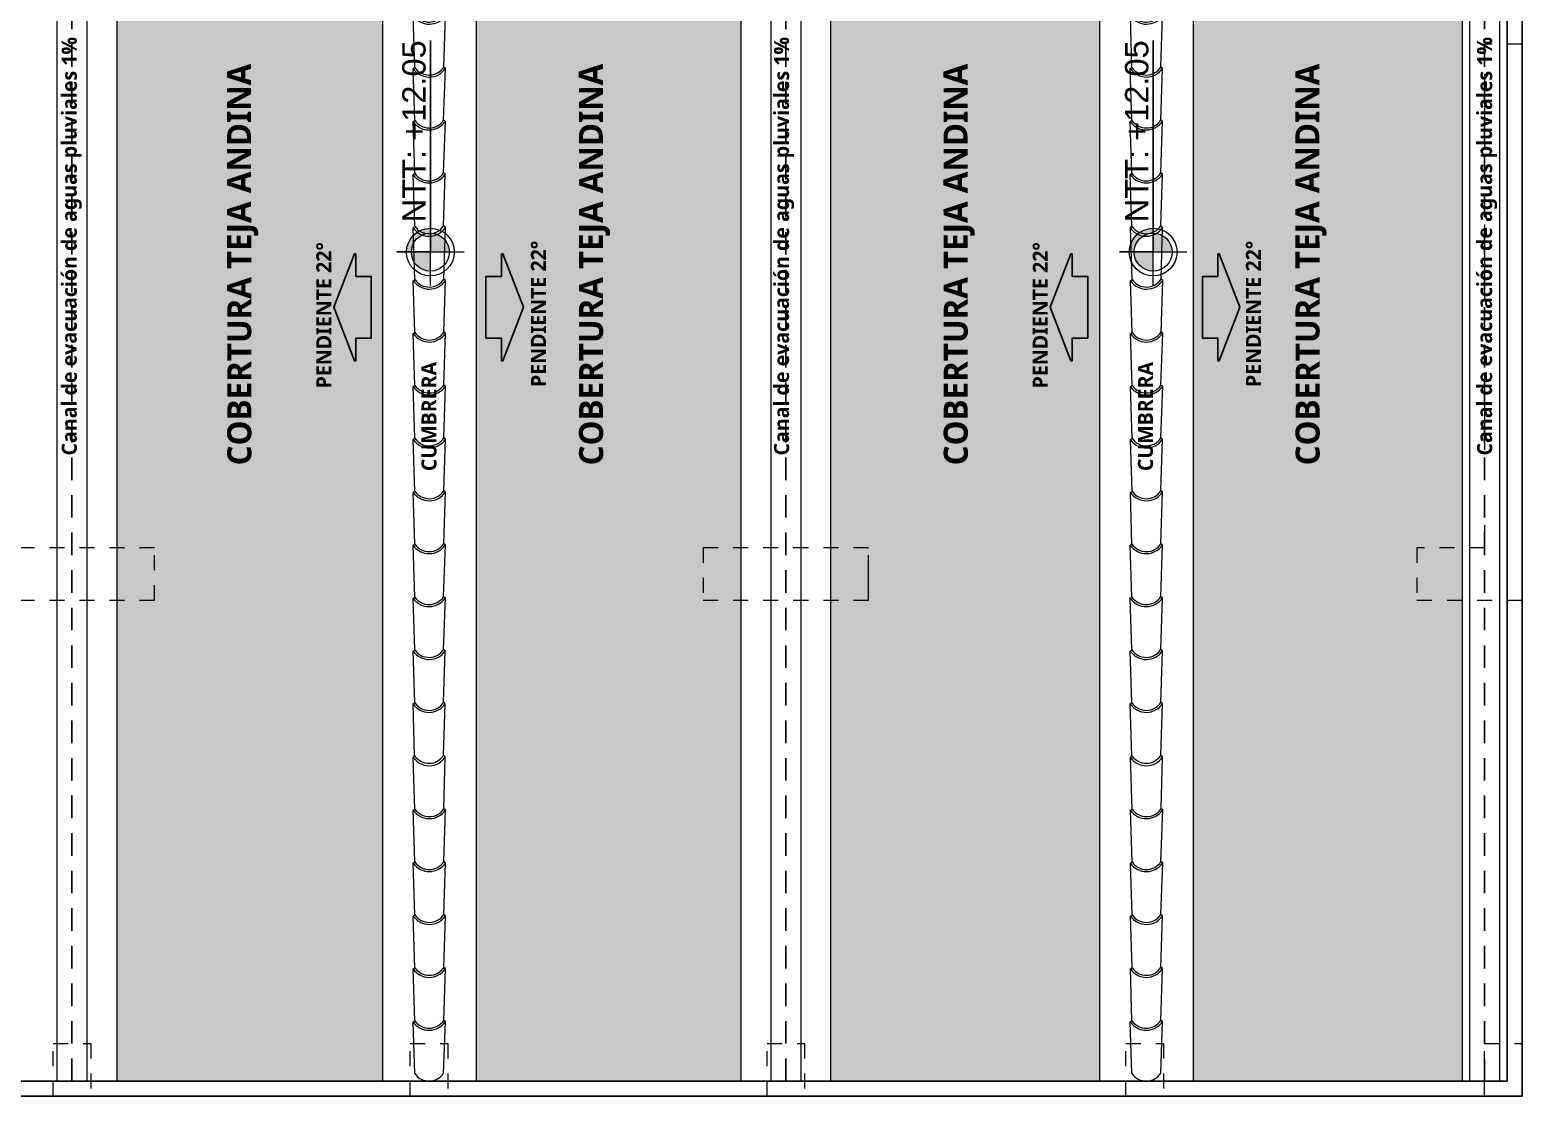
# Model space of a CAD drawing. Header units: metres. Extents: x 27 to 147, y -173 to 8.
# Drawn here: x 73.8 to 83.73, y -19.44 to -12.35 of the extents above; entities that cross this region are included whole.
import ezdxf

# ---------------------------------------------------------------- set-up
doc = ezdxf.new("R2010")
doc.units = ezdxf.units.M
doc.linetypes.add('DASHED2', pattern=[0.375, 0.25, -0.125])
doc.linetypes.add('HIDDEN2', pattern=[0.1875, 0.125, -0.0625])
for name, color, linetype, lineweight in [('2D Drafting - General_Pen_No__46', 7, 'Continuous', 25), ('Cotas varias El', 253, 'Continuous', 13), ('Equipamiento SR', 23, 'Continuous', 0), ('GRAFO 4', 7, 'Continuous', 30), ('GRAFO01', 7, 'Continuous', 0), ('I.S. CANALETAS', 12, 'Continuous', 0), ('linea0016', 144, 'HIDDEN2', 9), ('TEJAS ANDINA', 253, 'Continuous', 0), ('TEXTO 100', 7, 'Continuous', 20), ('TEXTOS-SUBTITULO', 7, 'Continuous', 30), ('VENTANAS  50', 161, 'Continuous', 9)]:
    doc.layers.add(name, color=color, linetype=linetype, lineweight=lineweight)
doc.layers.add('Interior - Furniture _Pen_No__3', color=7, linetype='Continuous', lineweight=18, true_color=0xff6600)
doc.layers.add('Mobiliario', color=7, linetype='Continuous', lineweight=0, true_color=0x7f7f7f)
doc.styles.add('GENERATED_STYLE_2', font='arial.ttf')
doc.styles.add('JOS', font='arial.ttf', dxfattribs={"height": 1})
doc.styles.add('TURBO_BASS', font='swisseb.ttf')

# ---------------------------------------------------------------- blocks, each defined once
blk = doc.blocks.new('A$C295C7585')
at = {"layer": 'Mobiliario', "lineweight": 15}
for p, q in [((1.374978025502969, 3.076203088460716), (1.513853283491699, 3.40416242087349)), ((1.513853283491699, 3.40416242087349), (1.527648820229842, 3.406546360073889)), ((1.556330874160267, 2.995064099900674), (1.716417933508637, 3.313533070731637)), ((1.716417933508637, 3.313533070731637), (1.70900166888714, 3.325407371513847)), ((1.222307230775641, 2.745859816847769), (1.36118248876528, 3.073819149260316)), ((1.36118248876528, 3.073819149260316), (1.374978025502969, 3.076203088460716)), ((1.403660079433394, 2.6647208282875), (1.563747138781764, 2.983189799118463)), ((1.563747138781764, 2.983189799118463), (1.556330874160267, 2.995064099900674)), ((1.069636436049223, 2.415516545234141), (1.208511694038407, 2.743475877646915)), ((1.208511694038407, 2.743475877646915), (1.222307230776096, 2.745859816847542)), ((1.250989284706975, 2.334377556673871), (1.411076344054891, 2.652846527505289)), ((1.411076344054891, 2.652846527505289), (1.403660079433394, 2.6647208282875)), ((0.9169656413223493, 2.085173273620967), (1.055840899311079, 2.413132606033741)), ((1.055840899311079, 2.413132606033741), (1.069636436048768, 2.415516545234595)), ((1.098318489980102, 2.004034285060698), (1.258405549328472, 2.322503255891888)), ((1.258405549328472, 2.322503255891888), (1.25098928470652, 2.334377556674326)), ((0.7650785429282223, 1.751017721853714), (0.9031190902182971, 2.079350511766734)), ((0.9031190902182971, 2.079350511766734), (0.9169656413223493, 2.085173273620967)), ((0.94643139158552, 1.66987873329299), (1.10492039455994, 1.989062689736784)), ((1.10492039455994, 1.989062689736784), (1.098439325062163, 2.004274668164622)), ((0.612407748201349, 1.420674450239858), (0.7512830061905333, 1.748633782652632)), ((0.7512830061905333, 1.748633782652632), (0.7650785429282223, 1.751017721853486)), ((0.7937605968586467, 1.339535461679816), (0.953847656207472, 1.658004432511007)), ((0.953847656207472, 1.658004432511007), (0.94643139158552, 1.66987873329299)), ((0.4597369534749305, 1.090331178626684), (0.5986122114636601, 1.418290511039459)), ((0.5986122114636601, 1.418290511039459), (0.6124077482018038, 1.420674450240085)), ((0.8011768614805987, 1.327661160897833), (0.7937605968591015, 1.339535461679816)), ((0.6410898021322282, 1.009192190066642), (0.8011768614805987, 1.327661160897833)), ((0.3070661587476025, 0.7599879070137376), (0.4459414167367868, 1.087947239426285)), ((0.4459414167367868, 1.087947239426285), (0.4597369534749305, 1.090331178626911)), ((0.4884190074053549, 0.6788489184534683), (0.6485060667537255, 0.997317889284659)), ((0.6485060667537255, 0.997317889284659), (0.6410898021322282, 1.009192190066642)), ((0.1543953640207292, 0.4296446354001091), (0.2932706220099135, 0.757603967813111)), ((0.2932706220099135, 0.757603967813111), (0.3070661587480572, 0.7599879070135103)), ((0.3357482126784817, 0.3485056468398398), (0.4958352720268522, 0.6669746176712579)), ((0.4958352720268522, 0.6669746176712579), (0.4884190074053549, 0.6788489184534683)), ((0.001724569293855893, 0.09930136378693533), (0.1405998272830402, 0.4272606961997099)), ((0.1405998272830402, 0.4272606961997099), (0.1543953640207292, 0.4296446354007912)), ((0.1830774179516084, 0.01816237522666597), (0.3431644773004336, 0.3366313460578567)), ((0.3431644773004336, 0.3366313460578567), (0.3357482126784817, 0.3485056468402945))]:
    blk.add_line(p, q, dxfattribs=at)
for centre, radius, start, end in [((1.64559542193274, 3.42692813519011), 0.1336946849706216, 189.8041789864884, 301.9874291323811), ((1.64559542193274, 3.42692813519011), 0.1196946849706216, 189.8041789864884, 301.9874291323811), ((1.492924627205866, 3.096584863576936), 0.1336946849706216, 189.8041789864884, 301.9874291323811), ((1.492924627205866, 3.096584863576936), 0.1196946849706216, 189.8041789864884, 301.9874291323811), ((1.340253832479448, 2.766241591963535), 0.1336946849706216, 189.8041789864884, 301.9874291323811), ((1.340253832479448, 2.766241591963535), 0.1196946849706216, 189.8041789864884, 301.9874291323811), ((1.187583037752574, 2.435898320350134), 0.1336946849706216, 189.8041789864884, 301.9874291323811), ((1.187583037752574, 2.435898320350134), 0.1196946849706216, 189.8041789864884, 301.9874291323811), ((1.034204698330086, 2.101672659223368), 0.1329726096647947, 189.6640148896703, 302.1275932302208), ((1.034912243024337, 2.105555048736051), 0.1196946849706216, 189.8041789864884, 301.9874291323811), ((0.8830251446311195, 1.77139949696948), 0.1336946849706216, 189.8041789864884, 301.9874291323811), ((0.8830251446311195, 1.77139949696948), 0.1196946849706216, 189.8041789864884, 301.9874291323811), ((0.7303543499047009, 1.441056225356306), 0.1336946849706216, 189.8041789864884, 301.9874291323811), ((0.7303543499047009, 1.441056225356306), 0.1196946849706216, 189.8041789864884, 301.9874291323811), ((0.5776835551778277, 1.110712953743132), 0.1336946849706216, 189.8041789864884, 301.9874291323811), ((0.5776835551778277, 1.110712953743132), 0.1196946849706216, 189.8041789864884, 301.9874291323811), ((0.4250127604509544, 0.7803696821295034), 0.1336946849706216, 189.8041789864884, 301.9874291323811), ((0.4250127604509544, 0.7803696821295034), 0.1196946849706216, 189.8041789864884, 301.9874291323811), ((0.2723419657240811, 0.4500264105163296), 0.1336946849706216, 189.8041789864884, 301.9874291323811), ((0.2723419657240811, 0.4500264105163296), 0.1196946849706216, 189.8041789864884, 301.9874291323811), ((0.1196711709962983, 0.119683138902019), 0.1196946849706216, 189.8041789864884, 301.9874291323811)]:
    blk.add_arc(centre, radius, start, end, dxfattribs=at)

msp = doc.modelspace()

# ---------------------------------------------------------------- hatches: boundary and pattern name
at = {"layer": 'Interior - Furniture _Pen_No__3', "true_color": 0x939598}
h = msp.add_hatch(color=252, dxfattribs=at)
h.dxf.hatch_style = 1
h.paths.add_polyline_path([(76.06920694903087, -13.98940505456221), (75.96680695320015, -13.98940505493772), (75.96680695264439, -13.83836505298808), (75.95698002541758, -13.83836505302691), (75.82038584114781, -14.19420505547714), (75.95698002803795, -14.55004505692318), (75.96680695526396, -14.55004505688737), (75.96680695470818, -14.39900505720573), (76.06920695053881, -14.39900505682721)])
h = msp.add_hatch(color=252, dxfattribs=at)
h.dxf.hatch_style = 1
h.paths.add_polyline_path([(76.83229126854084, -14.39900505682721), (76.93469126437148, -14.39900505720573), (76.9346912638157, -14.55004505688737), (76.94451819104171, -14.55004505692318), (77.08111237793185, -14.19420505547714), (76.94451819366208, -13.83836505302691), (76.93469126643527, -13.83836505298808), (76.93469126587951, -13.98940505493772), (76.83229127004878, -13.98940505456221)])
h = msp.add_hatch(color=252, dxfattribs=at)
h.dxf.hatch_style = 1
h.paths.add_polyline_path([(80.83616005301198, -13.98940505456221), (80.73376005718126, -13.98940505493772), (80.7337600566255, -13.83836505298808), (80.72393312939869, -13.83836505302691), (80.58733894512892, -14.19420505547714), (80.72393313201906, -14.55004505692318), (80.73376005924507, -14.55004505688737), (80.73376005868928, -14.39900505720573), (80.83616005451992, -14.39900505682721)])
h = msp.add_hatch(color=252, dxfattribs=at)
h.dxf.hatch_style = 1
h.paths.add_polyline_path([(81.59924437252195, -14.39900505682721), (81.70164436835259, -14.39900505720573), (81.7016443677968, -14.55004505688737), (81.71147129502282, -14.55004505692318), (81.84806548191295, -14.19420505547714), (81.71147129764319, -13.83836505302691), (81.70164437041637, -13.83836505298808), (81.70164436986062, -13.98940505493772), (81.5992443740299, -13.98940505456221)])
at = {"layer": 'TEJAS ANDINA'}
h = msp.add_hatch(dxfattribs=at)
h.set_pattern_fill('SPANTIL1', color=256, scale=0.2, angle=270, pattern_type=2)
h.set_pattern_definition([(184.9697, (-64.14630958217742, 96.02193458327434), (2.400000210303527, 0.1999982614014097), [0.1846944, -4.4326642]), (90, (-64.33030958217739, 96.00593458327432), (-0.2, 0.2000000000000001), [0.016, -0.184]), (270, (-64.34630958217747, 96.20593458327431), (0.2, -0.2), [0.05600000000000001, -0.144]), (0, (-64.34630958217747, 96.14993458327433), (0.2, 0.2), [0.02, -0.18]), (180, (-64.32630958217749, 96.02193458327434), (-0.2000000000000001, -0.1999999999999999), [0.02, -0.18]), (270, (-64.34630958217747, 96.02193458327434), (0.2, -0.2), [0.016, -0.184]), (270, (-64.33030958217739, 96.20593458327431), (0.2, -0.2), [0.04000000000000001, -0.16]), (355.0303, (-64.33030958217739, 96.16593458327432), (2.400000210303527, -0.1999982614014123), [0.1846944, -4.4326642]), (322.6961, (-64.3203095821774, 96.16593458327432), (-3.400002148337723, 2.599997177976598), [0.0528016, -5.22735]), (288.4349, (-64.27830958217749, 96.13393458327431), (0.1999996806445415, -0.4000000869185923), [0.05059639999999992, -0.5818589999999986]), (251.5651, (-64.26230958217741, 96.08593458327431), (0.1999996806445418, 0.4000000869185922), [0.05059639999999992, -0.5818589999999986]), (217.3039000000001, (-64.27830958217749, 96.03793458327434), (-3.400002148337723, -2.599997177976598), [0.0528016, -5.22735]), (290.2249, (-64.2923095821775, 96.12393458327432), (-0.8000016671195543, 2.199999452866844), [0.04049700000000001, -4.0091944]), (249.7751, (-64.27830958217749, 96.08593458327431), (-0.8000016671195556, -2.199999452866844), [0.04049700000000001, -4.0091944]), (217.4053999999999, (-64.2923095821775, 96.04793458327433), (-2.59999849299601, -2.00000199052301), [0.0428018, -4.237385]), (322.5946, (-64.32630958217749, 96.14993458327433), (-2.599998492996009, 2.000001990523011), [0.0428018, -4.237385])])
h.paths.add_polyline_path([(76.14277204883388, -9.04411154810532), (74.37742582388137, -9.04411154810532), (74.37742582388137, -19.34413917930686), (76.14277204883388, -19.34413917930686)])
h = msp.add_hatch(dxfattribs=at)
h.set_pattern_fill('SPANTIL1', color=256, scale=0.2, angle=90, style=2, pattern_type=2)
h.set_pattern_definition([(4.969699999999973, (-64.5463095821774, 96.38993458327434), (-2.400000210303527, -0.1999982614014101), [0.1846944, -4.4326642]), (270, (-64.36230958217743, 96.40593458327433), (0.2, -0.2000000000000001), [0.016, -0.184]), (90, (-64.34630958217747, 96.20593458327431), (-0.2, 0.2), [0.05600000000000001, -0.144]), (180, (-64.34630958217747, 96.26193458327432), (-0.2, -0.2), [0.02, -0.18]), (0, (-64.36630958217745, 96.38993458327434), (0.2000000000000001, 0.2), [0.02, -0.18]), (90, (-64.34630958217747, 96.38993458327434), (-0.2, 0.2), [0.016, -0.184]), (90, (-64.36230958217743, 96.20593458327431), (-0.2, 0.2), [0.04000000000000001, -0.16]), (175.0303, (-64.36230958217743, 96.24593458327433), (-2.400000210303527, 0.199998261401412), [0.1846943999999996, -4.432664199999989]), (142.6961, (-64.37230958217742, 96.24593458327433), (3.400002148337723, -2.599997177976598), [0.0528016, -5.22735]), (108.4349, (-64.41430958217745, 96.27793458327432), (-0.1999996806445415, 0.4000000869185922), [0.05059639999999993, -0.5818589999999987]), (71.56509999999997, (-64.43030958217741, 96.32593458327432), (-0.1999996806445418, -0.4000000869185922), [0.05059640000000001, -0.581859]), (37.30390000000006, (-64.41430958217745, 96.37393458327432), (3.400002148337723, 2.599997177976598), [0.0528016, -5.22735]), (110.2249, (-64.40030958217744, 96.28793458327434), (0.8000016671195547, -2.199999452866844), [0.04049700000000001, -4.0091944]), (69.7751, (-64.41430958217745, 96.32593458327432), (0.8000016671195552, 2.199999452866844), [0.04049699999999992, -4.009194399999989]), (37.40539999999996, (-64.40030958217744, 96.36393458327433), (2.59999849299601, 2.00000199052301), [0.0428018, -4.237385]), (142.5946, (-64.36630958217745, 96.26193458327432), (2.599998492996009, -2.00000199052301), [0.0428018, -4.237385])])
h.paths.add_polyline_path([(78.52742584404461, -9.04411154810532), (76.76623424619027, -9.04411154810532), (76.76623424619027, -19.34413917930686), (78.52742584404461, -19.34413917930686)])
h = msp.add_hatch(dxfattribs=at)
h.set_pattern_fill('SPANTIL1', color=256, scale=0.2, angle=270, pattern_type=2)
h.set_pattern_definition([(184.9697, (-93.37359597474051, 90.49668486136608), (2.400000210303527, 0.1999982614014097), [0.1846944, -4.4326642]), (90, (-93.5575959747406, 90.48068486136606), (-0.2, 0.2000000000000001), [0.016, -0.184]), (270, (-93.57359597474056, 90.68068486136605), (0.2, -0.2), [0.05600000000000001, -0.144]), (0, (-93.57359597474056, 90.62468486136606), (0.2, 0.2), [0.02, -0.18]), (180, (-93.55359597474057, 90.49668486136608), (-0.2000000000000001, -0.1999999999999999), [0.02, -0.18]), (270, (-93.57359597474056, 90.49668486136608), (0.2, -0.2), [0.016, -0.184]), (270, (-93.5575959747406, 90.68068486136605), (0.2, -0.2), [0.04000000000000001, -0.16]), (355.0303, (-93.5575959747406, 90.64068486136605), (2.400000210303527, -0.1999982614014123), [0.1846944, -4.4326642]), (322.6961, (-93.54759597474049, 90.64068486136605), (-3.400002148337723, 2.599997177976598), [0.0528016, -5.22735]), (288.4349, (-93.50559597474057, 90.60868486136604), (0.1999996806445415, -0.4000000869185923), [0.05059639999999992, -0.5818589999999985]), (251.5651, (-93.4895959747405, 90.56068486136604), (0.1999996806445418, 0.4000000869185922), [0.05059639999999992, -0.5818589999999985]), (217.3039000000001, (-93.50559597474057, 90.51268486136607), (-3.400002148337723, -2.599997177976598), [0.0528016, -5.22735]), (290.2249, (-93.51959597474058, 90.59868486136605), (-0.8000016671195543, 2.199999452866844), [0.04049700000000001, -4.0091944]), (249.7751, (-93.50559597474057, 90.56068486136604), (-0.8000016671195556, -2.199999452866844), [0.04049700000000001, -4.0091944]), (217.4053999999999, (-93.51959597474058, 90.52268486136606), (-2.59999849299601, -2.00000199052301), [0.0428018, -4.237385]), (322.5946, (-93.55359597474057, 90.62468486136606), (-2.599998492996009, 2.000001990523011), [0.0428018, -4.237385])])
h.paths.add_polyline_path([(80.91510554571437, -9.044080488559246), (79.12742638332327, -9.044080488559246), (79.12742638332327, -19.34410254864673), (80.91510554571437, -19.34410254864673)])
h = msp.add_hatch(dxfattribs=at)
h.set_pattern_fill('SPANTIL1', color=256, scale=0.2, angle=90, style=2, pattern_type=2)
h.set_pattern_definition([(4.969699999999973, (-93.77359597474049, 90.86468486136607), (-2.400000210303527, -0.1999982614014101), [0.1846944, -4.4326642]), (270, (-93.58959597474052, 90.88068486136606), (0.2, -0.2000000000000001), [0.016, -0.184]), (90, (-93.57359597474056, 90.68068486136605), (-0.2, 0.2), [0.05600000000000001, -0.144]), (180, (-93.57359597474056, 90.73668486136606), (-0.2, -0.2), [0.02, -0.18]), (0, (-93.59359597474054, 90.86468486136607), (0.2000000000000001, 0.2), [0.02, -0.18]), (90, (-93.57359597474056, 90.86468486136607), (-0.2, 0.2), [0.016, -0.184]), (90, (-93.58959597474052, 90.68068486136605), (-0.2, 0.2), [0.04000000000000001, -0.16]), (175.0303, (-93.58959597474052, 90.72068486136607), (-2.400000210303527, 0.199998261401412), [0.1846943999999996, -4.432664199999988]), (142.6961, (-93.59959597474051, 90.72068486136607), (3.400002148337723, -2.599997177976598), [0.0528016, -5.22735]), (108.4349, (-93.64159597474054, 90.75268486136605), (-0.1999996806445415, 0.4000000869185922), [0.05059639999999992, -0.5818589999999986]), (71.56509999999997, (-93.6575959747405, 90.80068486136605), (-0.1999996806445418, -0.4000000869185922), [0.05059640000000001, -0.581859]), (37.30390000000006, (-93.64159597474054, 90.84868486136605), (3.400002148337723, 2.599997177976598), [0.0528016, -5.22735]), (110.2249, (-93.62759597474053, 90.76268486136607), (0.8000016671195547, -2.199999452866844), [0.04049700000000001, -4.0091944]), (69.7751, (-93.64159597474054, 90.80068486136605), (0.8000016671195552, 2.199999452866844), [0.04049699999999991, -4.009194399999988]), (37.40539999999996, (-93.62759597474053, 90.83868486136606), (2.59999849299601, 2.00000199052301), [0.0428018, -4.237385]), (142.5946, (-93.59359597474054, 90.73668486136606), (2.599998492996009, -2.00000199052301), [0.0428018, -4.237385])])
h.paths.add_polyline_path([(83.32742625601531, -9.044080488559246), (81.53856774307064, -9.044080488559246), (81.53856774307064, -19.34410254864673), (83.32742625601531, -19.34410254864673)])
at = {"layer": 'TEXTO 100', "ltscale": 1.3}
h = msp.add_hatch(color=256, dxfattribs=at)
edge = h.paths.add_edge_path()
edge.add_line((76.4621180774086, -13.70073056496881), (76.4621180754126, -13.82718090277911))
edge.add_line((76.4621180754126, -13.82718090277911), (76.58856841297319, -13.82718090277911))
edge.add_arc((76.4621180754126, -13.82718090165594), 0.1264503375606894, 359.9999994913017, 449.9999990956475)
edge = h.paths.add_edge_path()
edge.add_arc((76.4621180774086, -13.82718090190565), 0.1264503395565726, 180.0000003956542, 270)
edge.add_line((76.4621180774086, -13.95363124058883), (76.4621180754126, -13.82718090277854))
edge.add_line((76.4621180754126, -13.82718090277911), (76.33566773785202, -13.82718090277911))
edge = h.paths.add_edge_path()
edge.add_line((76.30340214986768, -13.82718090277911), (76.3356677378521, -13.82718090277911))
edge.add_arc((76.4621180774086, -13.82718090365194), 0.1264503395565726, 90, 179.9999996043458, ccw=False)
edge.add_line((76.4621180774086, -13.70073056496881), (76.4621180754126, -13.66846497498835))
edge.add_arc((76.4621180754126, -13.82718090165594), 0.1587159266678152, 90, 180.0000004052843)
for points in [[(76.4621180754126, -13.66846497494572, 0.4120774747802481), (76.30340637488177, -13.826022514839), (76.33567304355142, -13.826022514839, -0.4115329230338712), (76.4621180754126, -13.70073056491873)], [(81.27192370420403, -13.66846497494572, 0.4120774747802481), (81.1132120036732, -13.826022514839), (81.14547867234285, -13.826022514839, -0.4115329230338712), (81.27192370420403, -13.70073056491873)]]:
    msp.add_hatch(color=256, dxfattribs=at).paths.add_polyline_path(points)
h = msp.add_hatch(color=256, dxfattribs=at)
edge = h.paths.add_edge_path()
edge.add_line((81.27192370620003, -13.70073056496881), (81.27192370420403, -13.82718090277911))
edge.add_line((81.27192370420403, -13.82718090277911), (81.39837404176461, -13.82718090277911))
edge.add_arc((81.27192370420403, -13.82718090165594), 0.1264503375606894, 359.9999994913017, 449.9999990956475)
edge = h.paths.add_edge_path()
edge.add_arc((81.27192370620003, -13.82718090190565), 0.1264503395565726, 180.0000003956542, 270)
edge.add_line((81.27192370620003, -13.95363124058883), (81.27192370420403, -13.82718090277854))
edge.add_line((81.27192370420403, -13.82718090277911), (81.14547336664344, -13.82718090277911))
edge = h.paths.add_edge_path()
edge.add_line((81.11320777865899, -13.82718090277911), (81.14547336664342, -13.82718090277911))
edge.add_arc((81.27192370620003, -13.82718090365194), 0.1264503395565726, 90, 179.9999996043458, ccw=False)
edge.add_line((81.27192370620003, -13.70073056496881), (81.27192370420403, -13.66846497498835))
edge.add_arc((81.27192370420403, -13.82718090165594), 0.1587159266678152, 90, 180.0000004052843)

# ---------------------------------------------------------------- linework, layer by layer
at = {"layer": 'Cotas varias El'}
for p, q in [((76.14277204883388, -9.044037764378743), (76.14277204883388, -19.34413917939855)), ((76.76623424619027, -9.044037764378743), (76.76623424619027, -19.34413917939855)), ((80.91510554571437, -9.04400113371861), (80.91510554571437, -19.34410254873842)), ((81.53856774307064, -9.04400113371861), (81.53856774307064, -19.34410254873842))]:
    msp.add_line(p, q, dxfattribs=at)
at = {"layer": 'Equipamiento SR'}
for points in [[(74.37742582388137, -9.04411154810532), (78.52742584404461, -9.04411154810532), (78.52742584404461, -19.34413917930686), (74.37742582388137, -19.34413917930686)], [(79.12742638332327, -9.044085067579886), (83.3274274394779, -9.044085067579886), (83.3274274394779, -19.34410254864673), (79.12742638332327, -19.34410254864673)]]:
    msp.add_lwpolyline(points, close=True, dxfattribs=at)
at = {"layer": 'GRAFO 4', "linetype": 'Continuous'}
for points in [[(54.92742397717905, -7.84408048847888), (83.72742807929569, -7.84408048847888), (83.72742808032808, -19.44410254864675), (54.92742397821155, -19.44410254864675)], [(55.02742397718794, -7.944080488478903), (83.62742807930454, -7.944080488478903), (83.62742808031919, -19.34410254864673), (55.02742397820259, -19.34410254864673)]]:
    msp.add_lwpolyline(points, close=True, dxfattribs=at)
at = {"layer": 'GRAFO 4', "linetype": 'Continuous', "flags": 128}
for points in [[(75.96680695264439, -13.83836505298808), (75.95698002541758, -13.83836505302691), (75.82038584114781, -14.19420505547714), (75.95698002803795, -14.55004505692318), (75.96680695526396, -14.55004505688737), (75.96680695470818, -14.39900505720573), (76.06920695053881, -14.39900505682721), (76.06920694903087, -13.98940505456221), (75.96680695320015, -13.98940505493772)], [(76.93469126643527, -13.83836505298808), (76.94451819366208, -13.83836505302691), (77.08111237793185, -14.19420505547714), (76.94451819104171, -14.55004505692318), (76.9346912638157, -14.55004505688737), (76.93469126437148, -14.39900505720573), (76.83229126854084, -14.39900505682721), (76.83229127004878, -13.98940505456221), (76.93469126587951, -13.98940505493772)], [(80.7337600566255, -13.83836505298808), (80.72393312939869, -13.83836505302691), (80.58733894512892, -14.19420505547714), (80.72393313201906, -14.55004505692318), (80.73376005924507, -14.55004505688737), (80.73376005868928, -14.39900505720573), (80.83616005451992, -14.39900505682721), (80.83616005301198, -13.98940505456221), (80.73376005718126, -13.98940505493772)], [(81.70164437041637, -13.83836505298808), (81.71147129764319, -13.83836505302691), (81.84806548191295, -14.19420505547714), (81.71147129502282, -14.55004505692318), (81.7016443677968, -14.55004505688737), (81.70164436835259, -14.39900505720573), (81.59924437252195, -14.39900505682721), (81.5992443740299, -13.98940505456221), (81.70164436986062, -13.98940505493772)]]:
    msp.add_lwpolyline(points, close=True, dxfattribs=at)
at = {"layer": 'GRAFO01', "color": 251, "linetype": 'DASHED2', "lineweight": 9, "ltscale": 0.2}
for points in [[(83.72742807929569, -16.14410805128995), (83.72742802448852, -12.44412204365358), (83.47742802964217, -12.44412204365358), (83.47742808446048, -15.79410810291267), (83.02742805803484, -15.79410810281217), (83.02742805772175, -16.14410805112919)], [(73.52742582389237, -16.14410734108276), (74.62742582387045, -16.14410745750263), (74.62742617289496, -15.79410745754456), (73.52742617291733, -15.79410734112446)], [(78.27742638333427, -16.14411753807383), (79.37742638331235, -16.1441176544937), (79.37742673233686, -15.79411765453563), (78.27742673235923, -15.79411753811553)], [(74.2024260507311, -19.44410251079506), (73.95242616707276, -19.44410251087328), (73.95242581801665, -19.09410251091282), (74.202425701675, -19.09410251083438)], [(76.57742678672469, -19.44405821388466), (76.32742690306634, -19.44405821396288), (76.32742655401023, -19.09405821400242), (76.57742643766858, -19.09405821392397)], [(78.95242722912701, -19.4441126291789), (78.70242734546866, -19.44411262925712), (78.70242699641256, -19.09411262929666), (78.9524268800709, -19.09411262921822)], [(81.33993080303514, -19.44407238213921), (81.0899309193768, -19.44407238221743), (81.08993057032069, -19.09407238225697), (81.33993045397904, -19.09407238217852)], [(83.72742715835648, -19.44410801002959), (83.47742727469813, -19.44410801010781), (83.47742692564202, -19.09410801014735), (83.72742680930037, -19.09410801006891)]]:
    msp.add_lwpolyline(points, close=True, dxfattribs=at)
at = {"layer": 'I.S. CANALETAS'}
for p, q in [((73.97720062524218, -8.814545258204646), (73.97720062524195, -19.34411747470341)), ((74.17720062524222, -8.814545258204646), (74.17720062524177, -19.34411747470341)), ((78.72720036345447, -8.814545760927786), (78.72720036345424, -19.34411797742655)), ((78.92720036345452, -8.814545760927786), (78.92720036345406, -19.34411797742655)), ((83.3774251771913, -8.81429290487722), (83.37743052725398, -19.34411566551398)), ((83.577425177191, -8.814292803259889), (83.57743052725402, -19.34411556389665))]:
    msp.add_line(p, q, dxfattribs=at)
at = {"layer": 'linea0016', "linetype": 'HIDDEN2', "lineweight": 30, "ltscale": 1.2}
for p, q in [((74.07719900292875, -19.34419795656538), (74.07719900292875, -8.78650807532955)), ((78.82719874114105, -19.34419845928846), (78.82719874114105, -8.78650857805269)), ((83.47742632160418, -19.34419619818539), (83.47742632160418, -8.786506316949556))]:
    msp.add_line(p, q, dxfattribs=at)
at = {"layer": 'TEXTO 100', "ltscale": 1.3}
for points in [[(76.4621180754126, -14.05011417109762), (76.4621180754126, -12.41924631101256), (76.4621180754126, -13.826022514839), (76.23802642189833, -13.826022514839), (76.686209732919, -13.826022514839)], [(81.27192370420403, -14.05011417109762), (81.27192370420403, -12.41924631101256), (81.27192370420403, -13.826022514839), (81.04783205068975, -13.826022514839), (81.49601536171042, -13.826022514839)]]:
    msp.add_lwpolyline(points, dxfattribs=at)
for centre, radius in [((76.4621180754126, -13.82718090277911), 0.1587159278333798), ((76.4621180754126, -13.82718090277911), 0.1264503378603642), ((81.27192370420403, -13.82718090277911), 0.1587159278333798), ((81.27192370420403, -13.82718090277911), 0.1264503378603642)]:
    msp.add_circle(centre, radius, dxfattribs=at)
at = {"layer": 'VENTANAS  50', "linetype": 'Continuous'}
msp.add_line((79.3774264351947, -16.14411881771133), (79.37742614433955, -15.89411764679886), dxfattribs=at)

# ---------------------------------------------------------------- block references
at = {"layer": 'TEJAS ANDINA', "xscale": 0.9674350222721193, "yscale": 0.9674350222721193, "zscale": 0.9674350222721193, "rotation": 24.76401395280984}
for p in [(76.39738040531131, -15.85829986209814), (81.1697139021918, -15.858263231438), (76.39713225573837, -19.38198378613129), (81.16946575261886, -19.38194715547115)]:
    msp.add_blockref('A$C295C7585', p, dxfattribs=at)

# ---------------------------------------------------------------- texts
at = {"layer": '2D Drafting - General_Pen_No__46', "char_height": 0.1, "attachment_point": 7, "rotation": 90, "style": 'GENERATED_STYLE_2'}
for s, insert in [('{\\fTrebuchet MS|b1|i0|c0|p34;Canal de evacuación de aguas pluviales 1%}', (74.14279185291787, -15.1806185322003)), ('{\\fTrebuchet MS|b1|i0|c0|p34;Canal de evacuación de aguas pluviales 1%}', (78.88249396264871, -15.1806185322003)), ('{\\fTrebuchet MS|b1|i0|c0|p34;Canal de evacuación de aguas pluviales 1%}', (83.561064712561, -15.1806185322003)), ('\\A1;{\\fTrebuchet MS|b1|i0|c0|p34;PENDIENTE 22°}', (75.8030266204569, -14.73473819075895)), ('\\A1;{\\fTrebuchet MS|b1|i0|c0|p34;PENDIENTE 22°}', (77.23150596189862, -14.72571619683771)), ('\\A1;{\\fTrebuchet MS|b1|i0|c0|p34;PENDIENTE 22°}', (80.57082354133325, -14.73473819075895)), ('\\A1;{\\fTrebuchet MS|b1|i0|c0|p34;PENDIENTE 22°}', (81.98889934239483, -14.72571619683771)), ('\\A1;{\\fTrebuchet MS|b1|i0|c0|p34;CUMBRERA}', (76.5042973585696, -15.2846727276106)), ('\\A1;{\\fTrebuchet MS|b1|i0|c0|p34;CUMBRERA}', (81.27209427944592, -15.2846727276106))]:
    msp.add_mtext(s, dxfattribs=dict(at, insert=insert))
at = {"layer": 'GRAFO01', "style": 'JOS'}
for p in [(76.43034051898951, -13.62927710678616), (81.24014614778093, -13.62927710678616)]:
    msp.add_text('NTT: +12.05', height=0.1552649359622742, rotation=90.00000000812999, dxfattribs=at).set_placement(p)
at = {"layer": 'TEXTOS-SUBTITULO', "char_height": 0.16, "attachment_point": 1, "rotation": 90.03293630447392, "style": 'TURBO_BASS'}
for insert in [(75.11064165583889, -15.24647092574037), (77.45193030668065, -15.24647092574037), (79.87843857671533, -15.24647092574037), (82.21972722755709, -15.24647092574037)]:
    msp.add_mtext('{\\fTrebuchet MS|b1|i0|c0|p34;COBERTURA TEJA ANDINA}', dxfattribs=dict(at, insert=insert))

doc.saveas('drawing.dxf')
